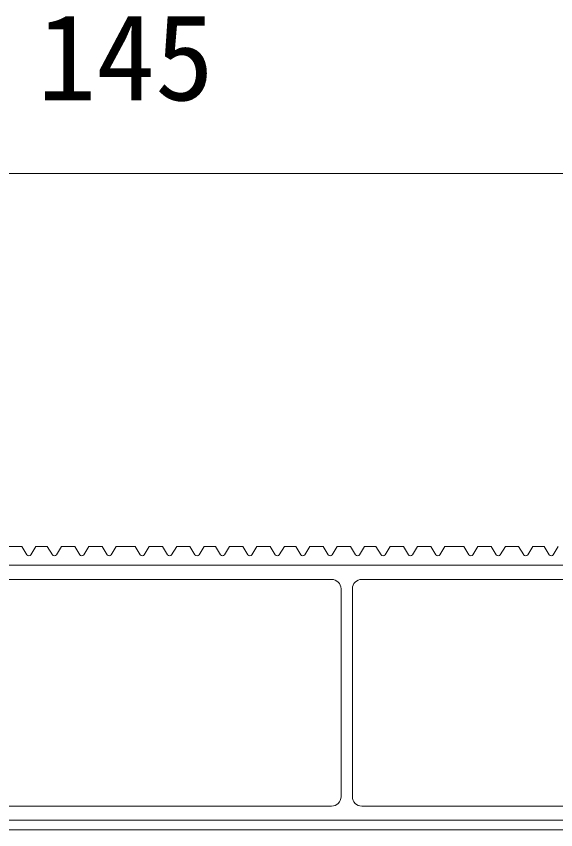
# Model space of a CAD drawing. Units: millimetres on the paper. Extents: x -420 to 420, y -297 to 297.
# Drawn here: x -50.83 to -39.41, y 174.3 to 191.53 of the extents above; entities that cross this region are included whole.
import ezdxf
from ezdxf.enums import TextEntityAlignment as Align

# ---------------------------------------------------------------- set-up
doc = ezdxf.new("R2010")
doc.units = ezdxf.units.MM
doc.linetypes.add('USER1', pattern=[1.7, 0.85, -0.85])
for name, color, linetype, lineweight in [('0-0_0', 7, 'Continuous', 5), ('0-7_0-A11-寸法_詳細', 5, 'Continuous', 18), ('0-8_A-E01-仕上太線', 4, 'Continuous', 18), ('0-D__U+FF71_U+FF99_U+FF90', 9, 'USER1', 18)]:
    doc.layers.add(name, color=color, linetype=linetype, lineweight=lineweight)
doc.styles.add('ＭＳ ゴシック', font='')
doc.styles.get('ＭＳ ゴシック').set_extended_font_data('MS Gothic')

# ---------------------------------------------------------------- blocks, each defined once
blk = doc.blocks.new('D49')
at = {"layer": '0-7_0-A11-寸法_詳細'}
blk.add_line((358.487, 485.196), (385.487, 485.196), dxfattribs=at)
at = {"layer": '0-7_0-A11-寸法_詳細', "color": 7, "style": 'ＭＳ ゴシック'}
blk.add_text('145', height=1.833, dxfattribs=at).set_placement((370.112, 486.197), align=Align.BOTTOM_LEFT)
blk = doc.blocks.new('床クール')
at = {"layer": '0-0_0'}
for p, q in [((61.5, 30), (60.1, 30)), ((62.037, 29.12), (61.5, 30)), ((62.463, 29.12), (63, 30)), ((64.2, 30), (63, 30)), ((64.737, 29.12), (64.2, 30)), ((65.163, 29.12), (65.7, 30)), ((67.1, 30), (65.7, 30)), ((67.637, 29.12), (67.1, 30)), ((68.063, 29.12), (68.6, 30)), ((70, 30), (68.6, 30)), ((70.537, 29.12), (70, 30)), ((70.963, 29.12), (71.5, 30)), ((71.5, 30), (73.5, 30)), ((74.037, 29.12), (73.5, 30)), ((74.463, 29.12), (75, 30)), ((75, 30), (76.4, 30)), ((76.937, 29.12), (76.4, 30)), ((77.363, 29.12), (77.9, 30)), ((77.9, 30), (79.3, 30)), ((79.837, 29.12), (79.3, 30)), ((80.263, 29.12), (80.8, 30)), ((80.8, 30), (82, 30)), ((82.537, 29.12), (82, 30)), ((82.963, 29.12), (83.5, 30)), ((83.5, 30), (84.9, 30)), ((85.437, 29.12), (84.9, 30)), ((85.863, 29.12), (86.4, 30)), ((86.4, 30), (87.8, 30)), ((88.337, 29.12), (87.8, 30)), ((88.763, 29.12), (89.3, 30)), ((89.3, 30), (90.5, 30)), ((91.037, 29.12), (90.5, 30)), ((91.463, 29.12), (92, 30)), ((92, 30), (93.4, 30)), ((93.937, 29.12), (93.4, 30)), ((94.363, 29.12), (94.9, 30)), ((94.9, 30), (96.3, 30)), ((96.837, 29.12), (96.3, 30)), ((97.263, 29.12), (97.8, 30)), ((97.8, 30), (99, 30)), ((99.537, 29.12), (99, 30)), ((99.963, 29.12), (100.5, 30)), ((100.5, 30), (101.9, 30)), ((102.437, 29.12), (101.9, 30)), ((102.863, 29.12), (103.4, 30)), ((103.4, 30), (104.8, 30)), ((105.337, 29.12), (104.8, 30)), ((105.763, 29.12), (106.3, 30)), ((108.3, 30), (106.3, 30)), ((108.837, 29.12), (108.3, 30)), ((109.263, 29.12), (109.8, 30)), ((111.2, 30), (109.8, 30)), ((111.737, 29.12), (111.2, 30)), ((112.163, 29.12), (112.7, 30)), ((114.1, 30), (112.7, 30)), ((114.637, 29.12), (114.1, 30)), ((115.063, 29.12), (115.6, 30)), ((116.8, 30), (115.6, 30)), ((117.337, 29.12), (116.8, 30)), ((117.763, 29.12), (118.3, 30)), ((3, 28), (142, 28)), ((94.3, 26.5), (50.7, 26.5)), ((97.5, 26.5), (140.5, 26.5)), ((95.3, 25.5), (95.3, 3.5)), ((96.5, 25.5), (96.5, 3.5)), ((50.7, 2.5), (94.3, 2.5)), ((141, 2.5), (97.5, 2.5)), ((5.414, 1), (142.086, 1)), ((5, 0), (142.5, 0))]:
    blk.add_line(p, q, dxfattribs=at)
for centre, radius, start, end in [((62.25, 29.25), 0.25, 211.36698, 328.63302), ((64.95, 29.25), 0.25, 211.36698, 328.63302), ((67.85, 29.25), 0.25, 211.36698, 328.63302), ((70.75, 29.25), 0.25, 211.36698, 328.63302), ((74.25, 29.25), 0.25, 211.36698, 328.63302), ((77.15, 29.25), 0.25, 211.36698, 328.63302), ((80.05, 29.25), 0.25, 211.36698, 328.63302), ((82.75, 29.25), 0.25, 211.36698, 328.63302), ((85.65, 29.25), 0.25, 211.36698, 328.63302), ((88.55, 29.25), 0.25, 211.36698, 328.63302), ((91.25, 29.25), 0.25, 211.36698, 328.63302), ((94.15, 29.25), 0.25, 211.36698, 328.63302), ((97.05, 29.25), 0.25, 211.36698, 328.63302), ((99.75, 29.25), 0.25, 211.36698, 328.63302), ((102.65, 29.25), 0.25, 211.36698, 328.63302), ((105.55, 29.25), 0.25, 211.36698, 328.63302), ((109.05, 29.25), 0.25, 211.36698, 328.63302), ((111.95, 29.25), 0.25, 211.36698, 328.63302), ((114.85, 29.25), 0.25, 211.36698, 328.63302), ((117.55, 29.25), 0.25, 211.36698, 328.63302), ((94.3, 25.5), 1, 0, 90), ((97.5, 25.5), 1, 90, 180), ((94.3, 3.5), 1, 270, 0), ((97.5, 3.5), 1, 180, 270)]:
    blk.add_arc(centre, radius, start, end, dxfattribs=at)

msp = doc.modelspace()

# ---------------------------------------------------------------- linework, layer by layer
at = {"layer": '0-D__U+FF71_U+FF99_U+FF90', "color": 3, "linetype": 'Continuous'}
msp.add_line((-303.016, 174.301), (-4.016, 174.301), dxfattribs=at)

# ---------------------------------------------------------------- block references
at = {"layer": '0-7_0-A11-寸法_詳細'}
msp.add_blockref('D49', (-420.5, -297), dxfattribs=at)
at = {"layer": '0-8_A-E01-仕上太線', "xscale": 0.2, "yscale": 0.2}
msp.add_blockref('床クール', (-63.016, 174.301), dxfattribs=at)

doc.saveas('drawing.dxf')
